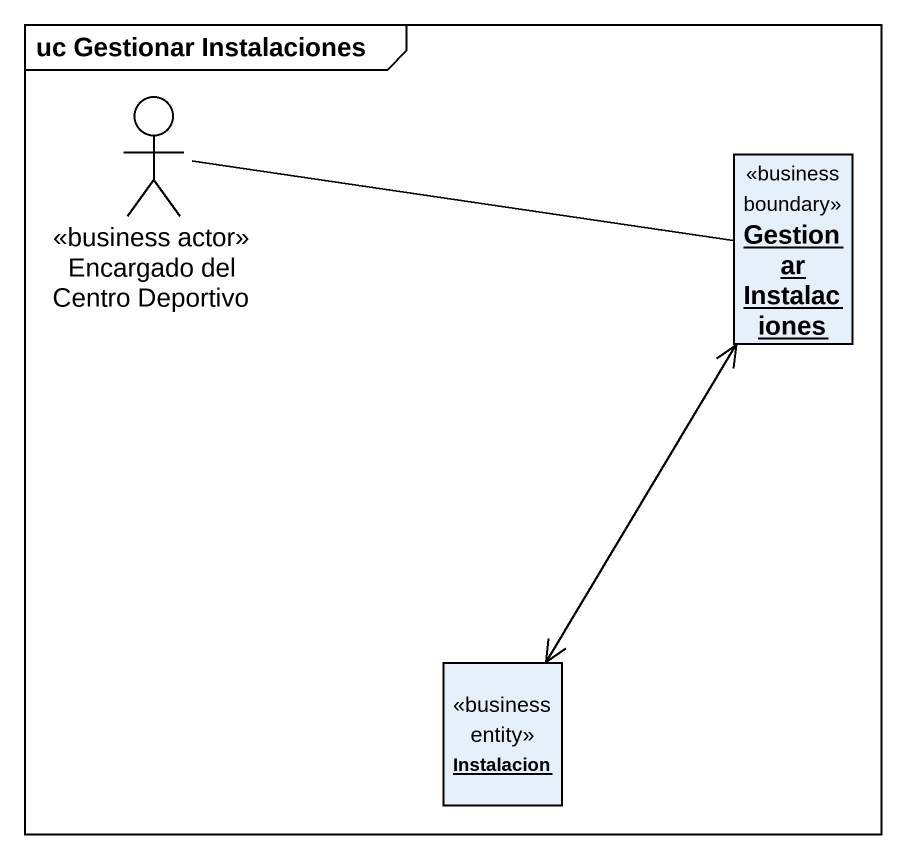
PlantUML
@startuml
mainframe uc Gestionar Instalaciones
allowmixing
hide circle
hide empty members
actor "Encargado del Centro Deportivo" as Encargado_del_Centro <<business actor>>
object "Gestionar Instalaciones" as Gestionar_Instalaciones <<business boundary>>
object Instalacion <<business entity>>
Encargado_del_Centro -right- Gestionar_Instalaciones
Instalacion <-up-> Gestionar_Instalaciones
@enduml
